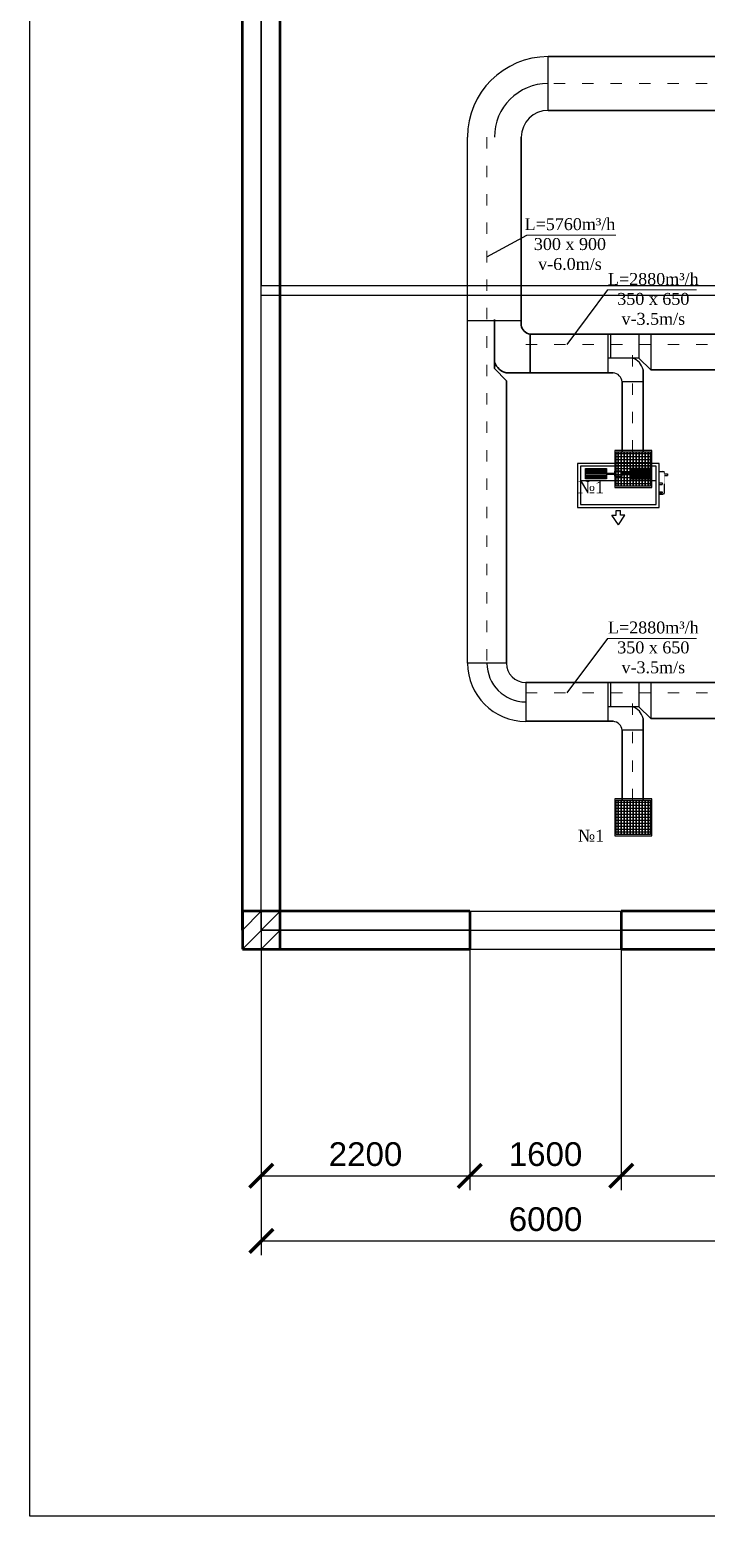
# Model space of a CAD drawing. Header units: inches. Extents: x 23 to 100097, y 11 to 104145.
# Drawn here: x 3848 to 10990, y 48273 to 63956 of the extents above; entities that cross this region are included whole.
import ezdxf

# ---------------------------------------------------------------- set-up
doc = ezdxf.new("R2010")
doc.units = ezdxf.units.IN
doc.header["$MEASUREMENT"] = 0
doc.linetypes.add('ACAD_ISO03W100', pattern=[30, 12, -18])
for name, color, linetype, lineweight in [('Divar', 7, 'Continuous', 25), ('fancoil sistemi', 80, 'Continuous', 30), ('nad', 1, 'Continuous', 9), ('PENCERE', 7, 'Continuous', 9), ('T-DİFÜZÖR', 7, 'Continuous', 0)]:
    doc.layers.add(name, color=color, linetype=linetype, lineweight=lineweight)
for name, color, linetype in [('DK_MAQUINAS', 7, 'Continuous'), ('noqte', 1, 'Continuous'), ('TEKST', 7, 'Continuous'), ('VRV MUSA', 5, 'Continuous')]:
    doc.layers.add(name, color=color, linetype=linetype)
doc.styles.get("Standard").update_dxf_attribs({"font": 'arial.ttf'})
doc.styles.add('Times Latin', font='')
doc.styles.get('Times Latin').set_extended_font_data('Times Latin')
doc.dimstyles.new('ISO-25', dxfattribs={"dimtxt": 250, "dimasz": 250, "dimexe": 150, "dimexo": 0.625, "dimgap": 100, "dimtad": 1, "dimdec": 0, "dimtxsty": 'Standard', "dimblk": 'ARCHTICK', "dimcen": 2.5, "dimadec": 0, "dimazin": 0, "dimtfac": 1, "dimtdec": 0, "dimtmove": 0, "dimatfit": 3, "dimfxl": 1, "dimarcsym": 0})

# ---------------------------------------------------------------- blocks, each defined once
blk = doc.blocks.new('_ArchTick')
at = {"layer": 'nad', "color": 0, "const_width": 0.15}
blk.add_lwpolyline([(-0.5, -0.5), (0.5, 0.5)], dxfattribs=at)
blk = doc.blocks.new('*D110')
at = {"color": 0, "lineweight": -2, "transparency": 16777216}
for p, q in [((6293, 54256), (6293, 51715)), ((8493, 54256), (8493, 51715)), ((6293, 51865), (8493, 51865))]:
    blk.add_line(p, q, dxfattribs=at)
at = {"layer": 'Defpoints', "color": 0, "transparency": 16777216}
for p in [(6293, 54257), (8493, 54257), (8493, 51865)]:
    blk.add_point(p, dxfattribs=at)
at = {"color": 0, "lineweight": -2, "transparency": 16777216, "xscale": 250, "yscale": 250, "zscale": 250, "rotation": 180}
blk.add_blockref('_ArchTick', (6293, 51865), dxfattribs=at)
at = {"color": 0, "lineweight": -2, "transparency": 16777216, "xscale": 250, "yscale": 250, "zscale": 250}
blk.add_blockref('_ArchTick', (8493, 51865), dxfattribs=at)
at = {"color": 0, "transparency": 16777216, "insert": (7393, 52092), "char_height": 250, "attachment_point": 5}
blk.add_mtext('2200', dxfattribs=at)
blk = doc.blocks.new('*D111')
at = {"color": 0, "lineweight": -2, "transparency": 16777216}
for p, q in [((8493, 54256), (8493, 51715)), ((10093, 54256), (10093, 51715)), ((8493, 51865), (10093, 51865))]:
    blk.add_line(p, q, dxfattribs=at)
at = {"layer": 'Defpoints', "color": 0, "transparency": 16777216}
for p in [(8493, 54257), (10093, 54257), (10093, 51865)]:
    blk.add_point(p, dxfattribs=at)
at = {"color": 0, "lineweight": -2, "transparency": 16777216, "xscale": 250, "yscale": 250, "zscale": 250, "rotation": 180}
blk.add_blockref('_ArchTick', (8493, 51865), dxfattribs=at)
at = {"color": 0, "lineweight": -2, "transparency": 16777216, "xscale": 250, "yscale": 250, "zscale": 250}
blk.add_blockref('_ArchTick', (10093, 51865), dxfattribs=at)
at = {"color": 0, "transparency": 16777216, "insert": (9293, 52092), "char_height": 250, "attachment_point": 5}
blk.add_mtext('1600', dxfattribs=at)
blk = doc.blocks.new('*D112')
at = {"color": 0, "lineweight": -2, "transparency": 16777216}
for p, q in [((10093, 54256), (10093, 51715)), ((16193, 54256), (16193, 51715)), ((10093, 51865), (16193, 51865))]:
    blk.add_line(p, q, dxfattribs=at)
at = {"layer": 'Defpoints', "color": 0, "transparency": 16777216}
for p in [(10093, 54257), (16193, 54257), (16193, 51865)]:
    blk.add_point(p, dxfattribs=at)
at = {"color": 0, "lineweight": -2, "transparency": 16777216, "xscale": 250, "yscale": 250, "zscale": 250, "rotation": 180}
blk.add_blockref('_ArchTick', (10093, 51865), dxfattribs=at)
at = {"color": 0, "lineweight": -2, "transparency": 16777216, "xscale": 250, "yscale": 250, "zscale": 250}
blk.add_blockref('_ArchTick', (16193, 51865), dxfattribs=at)
at = {"color": 0, "transparency": 16777216, "insert": (13143, 52092), "char_height": 250, "attachment_point": 5}
blk.add_mtext('6100', dxfattribs=at)
blk = doc.blocks.new('*D115')
at = {"color": 0, "lineweight": -2, "transparency": 16777216}
for p, q in [((6293, 51864), (6293, 51028)), ((12293, 51864), (12293, 51028)), ((6293, 51178), (12293, 51178))]:
    blk.add_line(p, q, dxfattribs=at)
at = {"layer": 'Defpoints', "color": 0, "transparency": 16777216}
for p in [(6293, 51865), (12293, 51865), (12293, 51178)]:
    blk.add_point(p, dxfattribs=at)
at = {"color": 0, "lineweight": -2, "transparency": 16777216, "xscale": 250, "yscale": 250, "zscale": 250, "rotation": 180}
blk.add_blockref('_ArchTick', (6293, 51178), dxfattribs=at)
at = {"color": 0, "lineweight": -2, "transparency": 16777216, "xscale": 250, "yscale": 250, "zscale": 250}
blk.add_blockref('_ArchTick', (12293, 51178), dxfattribs=at)
at = {"color": 0, "transparency": 16777216, "insert": (9293, 51406), "char_height": 250, "attachment_point": 5}
blk.add_mtext('6000', dxfattribs=at)
blk = doc.blocks.new('A$C30807CB4')
at = {"layer": 'T-DİFÜZÖR', "lineweight": 25}
for p, q in [((-31, 0), (-31, 62)), ((-31, 62), (31, 62)), ((-28.8, 59.8), (-28.8, 2.2)), ((28.8, 59.8), (-28.8, 59.8)), ((28.8, 2.2), (28.8, 59.8)), ((31, 62), (31, 0)), ((31, 0), (-31, 0)), ((28.8, 2.2), (-28.8, 2.2))]:
    blk.add_line(p, q, dxfattribs=at)
at = {"layer": 'T-DİFÜZÖR', "color": 3, "lineweight": 25}
for p, q in [((28.8, 59.8), (-28.8, 59.8)), ((-28.8, 56), (28.8, 56)), ((28.8, 56), (-28.8, 56)), ((-28.8, 51), (28.8, 51)), ((28.8, 51), (-28.8, 51)), ((-25, 2.2), (-25, 59.8)), ((-20, 2.2), (-20, 59.8)), ((-15, 2.2), (-15, 59.8)), ((-10, 2.2), (-10, 59.8)), ((-5, 2.2), (-5, 59.8)), ((0, 2.2), (0, 59.8)), ((5, 2.2), (5, 59.8)), ((10, 2.2), (10, 59.8)), ((15, 2.2), (15, 59.8)), ((20, 2.2), (20, 59.8)), ((25, 2.2), (25, 59.8)), ((-28.8, 46), (28.8, 46)), ((28.8, 46), (-28.8, 46)), ((-28.8, 41), (28.8, 41)), ((28.8, 41), (-28.8, 41)), ((-28.8, 36), (28.8, 36)), ((28.8, 36), (-28.8, 36)), ((-28.8, 31), (28.8, 31)), ((28.8, 31), (-28.8, 31)), ((-28.8, 26), (28.8, 26)), ((28.8, 26), (-28.8, 26)), ((-28.8, 21), (28.8, 21)), ((28.8, 21), (-28.8, 21)), ((-28.8, 16), (28.8, 16)), ((28.8, 16), (-28.8, 16)), ((-28.8, 11), (28.8, 11)), ((28.8, 11), (-28.8, 11)), ((-28.8, 6), (28.8, 6)), ((28.8, 6), (-28.8, 6))]:
    blk.add_line(p, q, dxfattribs=at)
blk = doc.blocks.new('sadadaaaaaaaaaa')
at = {"color": 1}
for p, q in [((100396, -134465), (100044, -134465)), ((100396, -134465), (100044, -134465)), ((100396, -134478), (100044, -134478)), ((100396, -134478), (100044, -134478)), ((100396, -134495), (100044, -134495)), ((100396, -134495), (100044, -134495)), ((100396, -134517), (100044, -134517)), ((100396, -134517), (100044, -134517)), ((100396, -134542), (100044, -134542)), ((100396, -134542), (100044, -134542)), ((100396, -134568), (100044, -134568)), ((100396, -134568), (100044, -134568)), ((100396, -134590), (100044, -134590)), ((100396, -134590), (100044, -134590)), ((100396, -134607), (100044, -134607)), ((100396, -134607), (100044, -134607)), ((100396, -134620), (100044, -134620)), ((100396, -134620), (100044, -134620)), ((100396, -134536), (100530, -134536)), ((100396, -134536), (100530, -134536)), ((100396, -134549), (100530, -134549)), ((100396, -134549), (100530, -134549)), ((100794, -134536), (100660, -134536)), ((100794, -134536), (100660, -134536)), ((100794, -134549), (100660, -134549)), ((100794, -134549), (100660, -134549)), ((100794, -134465), (101146, -134465)), ((100794, -134465), (101146, -134465)), ((100794, -134478), (101146, -134478)), ((100794, -134478), (101146, -134478)), ((100794, -134495), (101146, -134495)), ((100794, -134495), (101146, -134495)), ((100794, -134517), (101146, -134517)), ((100794, -134517), (101146, -134517)), ((100794, -134542), (101146, -134542)), ((100794, -134542), (101146, -134542)), ((100794, -134568), (101146, -134568)), ((100794, -134568), (101146, -134568)), ((100794, -134590), (101146, -134590)), ((100794, -134590), (101146, -134590)), ((100794, -134607), (101146, -134607)), ((100794, -134607), (101146, -134607)), ((100794, -134620), (101146, -134620)), ((100794, -134620), (101146, -134620))]:
    blk.add_line(p, q, dxfattribs=at)
at = {"color": 4}
for p, q in [((101280, -134504), (101340, -134504)), ((101280, -134886), (101340, -134886)), ((101370, -134856), (101370, -134714))]:
    blk.add_line(p, q, dxfattribs=at)
at = {"color": 1}
for points in [[(100396, -134629), (100044, -134629), (100044, -134456), (100396, -134456)], [(100396, -134629), (100044, -134629), (100044, -134456), (100396, -134456)], [(100530, -134586), (100660, -134586), (100660, -134499), (100530, -134499)], [(100530, -134586), (100660, -134586), (100660, -134499), (100530, -134499)], [(100794, -134629), (101146, -134629), (101146, -134456), (100794, -134456)], [(100794, -134629), (101146, -134629), (101146, -134456), (100794, -134456)]]:
    blk.add_lwpolyline(points, close=True, dxfattribs=at)
at = {"color": 4}
for centre, start, end in [((101340, -134534), 0, 90), ((101340, -134856), 270, 0)]:
    blk.add_arc(centre, 30, start, end, dxfattribs=at)
at = {"layer": 'DK_MAQUINAS', "lineweight": 30}
for p, q in [((100595, -135398), (100487, -135238)), ((100487, -135238), (100560, -135238)), ((100560, -135238), (100560, -135160)), ((100560, -135160), (100630, -135160)), ((100595, -135398), (100703, -135238)), ((100630, -135238), (100630, -135160)), ((100703, -135238), (100630, -135238))]:
    blk.add_line(p, q, dxfattribs=at)
at = {"layer": 'fancoil sistemi', "color": 3, "lineweight": 30}
for p, q in [((101280, -134370), (99910, -134370)), ((99910, -134370), (99910, -135110)), ((101280, -135110), (101280, -134370)), ((101230, -134420), (99960, -134420)), ((99960, -134420), (99960, -135060)), ((101230, -135060), (101230, -134420)), ((101230, -134665), (99960, -134665)), ((99910, -135110), (101280, -135110)), ((99960, -135060), (101230, -135060))]:
    blk.add_line(p, q, dxfattribs=at)
at = {"layer": 'noqte', "color": 4, "lineweight": 30}
for p, q in [((101370, -134548), (101420, -134548)), ((101370, -134572), (101420, -134572)), ((101420, -134548), (101420, -134572))]:
    blk.add_line(p, q, dxfattribs=at)
at = {"layer": 'noqte', "lineweight": 30}
for p, q in [((101280, -134698), (101330, -134698)), ((101280, -134722), (101330, -134722)), ((101280, -134848), (101330, -134848)), ((101280, -134872), (101330, -134872)), ((101330, -134698), (101330, -134722)), ((101330, -134848), (101330, -134872))]:
    blk.add_line(p, q, dxfattribs=at)
at = {"layer": 'noqte', "color": 4, "const_width": 5}
for points in [[(101370, -134504), (101280, -134504)], [(101280, -134886), (101370, -134886), (101370, -134504)]]:
    blk.add_lwpolyline(points, dxfattribs=at)

msp = doc.modelspace()

# ---------------------------------------------------------------- linework, layer by layer
at = {"lineweight": 53}
for p, q in [((6092.9, 54457), (6092.9, 65257)), ((6492.9, 54457), (6492.9, 65257)), ((8492.9, 54657), (6292.9, 54657)), ((8492.9, 54657), (8492.9, 54257)), ((16192.9, 54657), (10092.9, 54657)), ((10092.9, 54657), (10092.9, 54257)), ((6292.9, 54257), (8492.9, 54257)), ((10092.9, 54257), (12092.9, 54257))]:
    msp.add_line(p, q, dxfattribs=at)
for p, q in [((6292.9, 54457), (6292.9, 65257)), ((6292.9, 65257), (6292.9, 61257)), ((6292.9, 61257), (12292.9, 61257)), ((6292.9, 61157), (12092.9, 61157)), ((6092.9, 54457), (6292.9, 54657)), ((6092.9, 54257), (6492.9, 54657)), ((6292.9, 54657), (6292.9, 54257)), ((8492.9, 54657), (10092.9, 54657)), ((8492.9, 54457), (6292.9, 54457)), ((6292.9, 54457), (8492.9, 54457)), ((6292.9, 54257), (6492.9, 54457)), ((8492.9, 54457), (10092.9, 54457)), ((16192.9, 54457), (10092.9, 54457)), ((10092.9, 54457), (12292.9, 54457)), ((6492.9, 54257), (6292.9, 54257)), ((8492.9, 54257), (10092.9, 54257))]:
    msp.add_line(p, q)
at = {"color": 3, "ltscale": 500}
for p, q in [((9320.4, 63105.3), (9320.4, 63672.4)), ((8469.7, 57274), (8469.7, 62821.7)), ((8879.3, 57274), (8469.7, 57274)), ((9084.1, 57069.2), (9084.1, 56659.7))]:
    msp.add_line(p, q, dxfattribs=at)
at = {"color": 3}
msp.add_line((9036.8, 60884), (8469.7, 60884), dxfattribs=at)
at = {"color": 3, "lineweight": 30}
for p, q in [((9949.5, 60745.9), (9949.5, 60336.3)), ((9982.5, 60491.1), (9982.5, 60745.9)), ((10276.8, 60745.9), (10276.8, 60491.1)), ((10405.6, 60745.9), (10405.6, 60367.8)), ((10276.8, 60491.1), (9949.5, 60491.1)), ((10405.6, 60367.8), (10276.8, 60491.1)), ((10322.8, 60241.8), (10102.2, 60241.8)), ((9949.5, 57069.2), (9949.5, 56659.7)), ((9982.5, 56814.4), (9982.5, 57069.2)), ((10276.8, 57069.2), (10276.8, 56814.4)), ((10405.6, 57069.2), (10405.6, 56691.2)), ((10276.8, 56814.4), (9949.5, 56814.4)), ((10405.6, 56691.2), (10276.8, 56814.4)), ((10322.8, 56565.2), (10102.2, 56565.2))]:
    msp.add_line(p, q, dxfattribs=at)
at = {"color": 4}
msp.add_lwpolyline([(3848.4, 72017.7), (25172.7, 72017.7), (25172.7, 48273.3), (3848.4, 48273.3)], close=True, dxfattribs=at)
at = {"lineweight": 53}
msp.add_lwpolyline([(6092.9, 54257), (6492.9, 54257), (6492.9, 54657), (6092.9, 54657)], close=True, dxfattribs=at)
at = {"color": 3, "ltscale": 500}
for centre, radius, start, end in [((9320.4, 62821.7), 850.7, 90, 180), ((9320.4, 62821.7), 567.1, 90, 180), ((9320.4, 62821.7), 283.6, 90, 180), ((9084.1, 57274), 614.4, 180, 270), ((9084.1, 57274), 409.6, 180, 270), ((9084.1, 57274), 204.8, 180, 270)]:
    msp.add_arc(centre, radius, start, end, dxfattribs=at)
at = {"color": 3, "lineweight": 30}
for centre, radius, start, end in [((10156.8, 60330), 170.2, 12.89273, 71.16767), ((9996.4, 60230.5), 106.4, 6.09393, 83.90607), ((10156.8, 56653.3), 170.2, 12.89273, 71.16767), ((9996.4, 56553.9), 106.4, 6.09393, 83.90607)]:
    msp.add_arc(centre, radius, start, end, dxfattribs=at)
at = {"layer": 'Divar'}
for p, q in [((8674.5, 61561.8), (9094.6, 61789.6)), ((9947.7, 61211), (9517.9, 60635.6)), ((10102.2, 59504.3), (10322.8, 59504.3)), ((10165.2, 59504.3), (10322.8, 59504.3)), ((9947.7, 57534.3), (9517.9, 56959)), ((10102.2, 55827.7), (10322.8, 55827.7)), ((10165.2, 55827.7), (10322.8, 55827.7))]:
    msp.add_line(p, q, dxfattribs=at)
at = {"layer": 'TEKST', "color": 3, "lineweight": 35, "ltscale": 0.95}
for p, q in [((12499.8, 63672.4), (9320.4, 63672.4)), ((12499.8, 63105.3), (9320.4, 63105.3)), ((9036.8, 62821.7), (9036.8, 60840.4)), ((8756, 60382.3), (8756, 60898.6)), ((9131.3, 60745.9), (17287.7, 60745.9)), ((9131.3, 60336.3), (9131.3, 60745.9)), ((8879.3, 60253.5), (8756, 60382.3)), ((8879.1, 60336.3), (10007.7, 60336.3)), ((8879.3, 60253.5), (8879.3, 57274)), ((10102.2, 59504.3), (10102.2, 60241.8)), ((10322.8, 59504.3), (10322.8, 60368)), ((10405.6, 60367.8), (13874.7, 60367.8)), ((9084.1, 57069.2), (17287.7, 57069.2)), ((9084.1, 56659.7), (10007.7, 56659.7)), ((10322.8, 55827.7), (10322.8, 56691.3)), ((10405.6, 56691.2), (13874.7, 56691.2)), ((10102.2, 55827.7), (10102.2, 56565.2))]:
    msp.add_line(p, q, dxfattribs=at)
at = {"layer": 'TEKST', "color": 3, "linetype": 'ACAD_ISO03W100', "lineweight": 9, "ltscale": 10}
for p, q in [((12499.8, 63388.8), (9320.4, 63388.8)), ((8674.5, 62821.7), (8674.5, 57274)), ((9084.1, 60635.6), (17287.7, 60635.6)), ((10212.5, 59504.3), (10212.5, 60635.6)), ((9084.1, 56959), (17287.7, 56959)), ((10212.5, 55827.7), (10212.5, 56959))]:
    msp.add_line(p, q, dxfattribs=at)
at = {"layer": 'TEKST', "color": 3, "lineweight": 35, "ltscale": 0.95}
for centre, radius, start, end in [((9142.6, 60851.7), 106.4, 186.09393, 263.90607), ((8917.1, 60502.3), 170.2, 198.83233, 257.10727)]:
    msp.add_arc(centre, radius, start, end, dxfattribs=at)
at = {"layer": 'VRV MUSA', "color": 0, "linetype": 'ByBlock', "lineweight": 0, "ltscale": 1.55}
for p, q in [((10033.9, 61789.6), (9094.6, 61789.6)), ((9947.7, 61211), (10887.1, 61211)), ((9947.7, 57534.3), (10887.1, 57534.3))]:
    msp.add_line(p, q, dxfattribs=at)

# ---------------------------------------------------------------- block references
at = {"layer": 'Divar', "xscale": 0.6301167843381361, "yscale": 0.6301167843381361, "zscale": 0.6301167843381361}
msp.add_blockref('sadadaaaaaaaaaa', (-53324.9, 144050.3), dxfattribs=at)
at = {"layer": 'VRV MUSA', "color": 1, "xscale": -6.301167843381362, "yscale": 6.301167843381362, "zscale": 6.301167843381362, "rotation": 90}
for p in [(10414.2, 59322.9), (10414.2, 55646.2)]:
    msp.add_blockref('A$C30807CB4', p, dxfattribs=at)

# ---------------------------------------------------------------- texts
at = {"layer": 'PENCERE', "char_height": 126.02, "attachment_point": 3, "style": 'Times Latin'}
for insert in [(9912.1, 59192.6), (9912.1, 55515.9)]:
    msp.add_mtext_dynamic_manual_height_columns('{\\C0;№1}', width=237.567, gutter_width=7.88, heights=[0], dxfattribs=dict(at, insert=insert))
at = {"layer": 'VRV MUSA', "color": 0, "lineweight": 9, "ltscale": 150, "char_height": 126.023, "width": 962.192, "style": 'Times Latin'}
for s, insert, attachment_point in [('\\pxqc;L=5760m{\\fTimes New Roman|b0|i0|c238|p18;³}/h\\P300 x 900\\Pv-6.0m/s\\P ', (9069.7, 61967.9), 1), ('\\pxqc;L=2880m{\\fTimes New Roman|b0|i0|c238|p18;³}/h\\P350 x 650\\Pv-3.5m/s\\P ', (10912, 61389.4), 3), ('\\pxqc;L=2880m{\\fTimes New Roman|b0|i0|c238|p18;³}/h\\P350 x 650\\Pv-3.5m/s\\P ', (10912, 57712.7), 3)]:
    msp.add_mtext(s, dxfattribs=dict(at, insert=insert, attachment_point=attachment_point))

# ---------------------------------------------------------------- dimensions: what is measured, and where the dimension line sits
for base, p1, p2, picture, middle in [((8492.9, 51864.5), (6292.9, 54257), (8492.9, 54257), '*D110', (7392.9, 52092.2)), ((12292.9, 51178.2), (6292.9, 51864.5), (12292.9, 51864.5), '*D115', (9292.9, 51405.8))]:
    dim = msp.add_linear_dim(base=base, p1=p1, p2=p2, dimstyle='ISO-25')
    dim.commit()
    dim.dimension.update_dxf_attribs({"geometry": picture, "text_midpoint": middle})
for base, p1, p2, picture, middle in [((10092.9, 51864.5), (8492.9, 54257), (10092.9, 54257), '*D111', (9292.9, 52092.2)), ((16192.9, 51864.5), (10092.9, 54257), (16192.9, 54257), '*D112', (13142.9, 52092.2))]:
    dim = msp.add_linear_dim(base=base, p1=p1, p2=p2, dimstyle='ISO-25', override={"dimtmove": 1})
    dim.commit()
    dim.dimension.update_dxf_attribs({"geometry": picture, "text_midpoint": middle})

doc.saveas('drawing.dxf')
